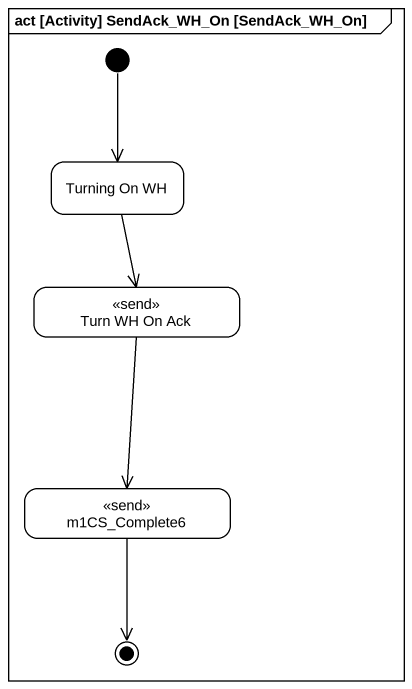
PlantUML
@startuml
mainframe act [Activity] SendAck_WH_On [SendAck_WH_On]
hide empty description
state "Turning On WH" as Turning_On_WH
state "Turn WH On Ack" as Turn_WH_On_Ack <<send>>
state m1CS_Complete6 <<send>>
[*] --> Turning_On_WH
Turning_On_WH --> Turn_WH_On_Ack
Turn_WH_On_Ack --> m1CS_Complete6
m1CS_Complete6 --> [*]
@enduml
